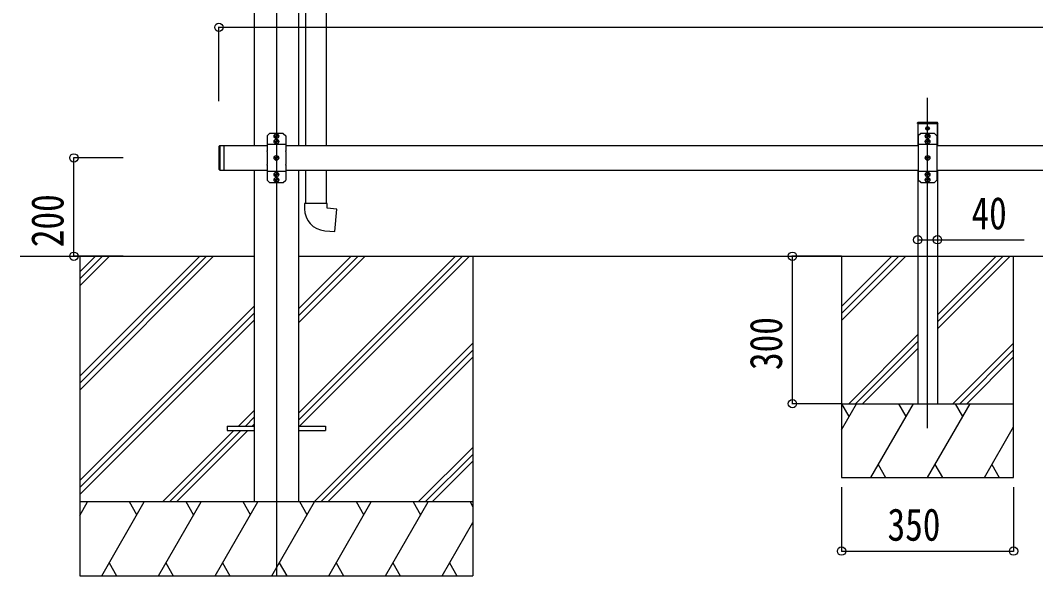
# Model space of a CAD drawing. Units: millimetres, scale not verified. Extents: x -8410 to 8410, y -5940 to 5940.
# Drawn here: x -2235 to -169, y -4219 to -3089 of the extents above; entities that cross this region are included whole.
import ezdxf
from ezdxf.enums import TextEntityAlignment as Align

# ---------------------------------------------------------------- set-up
doc = ezdxf.new("R2010")
doc.units = ezdxf.units.MM
doc.header["$LTSCALE"] = 30
for name, color, linetype in [('0-3_YKK_12', 2, 'Continuous'), ('0-4_YKK_13', 4, 'Continuous'), ('0-5_YKK_A1', 4, 'Continuous'), ('0-6_YKK_D', 6, 'Continuous')]:
    doc.layers.add(name, color=color, linetype=linetype)
doc.styles.add('ＭＳ ゴシック', font='')
doc.styles.get('ＭＳ ゴシック').set_extended_font_data('MS Gothic')

msp = doc.modelspace()

# ---------------------------------------------------------------- linework, layer by layer
at = {"layer": '0-3_YKK_12'}
for p, q in [((-1713.92, -1044.2), (-1713.92, -4218.61)), ((-388.91, -3918.61), (-388.91, -3246.11)), ((-388.91, -3312.76), (-388.91, -3304.46)), ((-1708.18, -3324.11), (-1719.65, -3324.11)), ((-1713.92, -3329.84), (-1713.92, -3318.37)), ((-383.18, -3324.11), (-394.65, -3324.11)), ((-393.06, -3308.61), (-384.76, -3308.61)), ((-388.91, -3329.84), (-388.91, -3318.37)), ((-1708.18, -3335.11), (-1719.65, -3335.11)), ((-1713.92, -3340.84), (-1713.92, -3329.37)), ((-383.18, -3335.11), (-394.65, -3335.11)), ((-388.91, -3340.84), (-388.91, -3329.37)), ((-1713.92, -3374.34), (-1713.92, -3362.87)), ((-388.91, -3374.34), (-388.91, -3362.87)), ((-1708.18, -3368.61), (-1719.65, -3368.61)), ((-383.18, -3368.61), (-394.65, -3368.61)), ((-1708.18, -3402.11), (-1719.65, -3402.11)), ((-1713.92, -3407.84), (-1713.92, -3396.37)), ((-1713.92, -3418.84), (-1713.92, -3407.37)), ((-383.18, -3402.11), (-394.65, -3402.11)), ((-388.91, -3407.84), (-388.91, -3396.37)), ((-388.91, -3418.84), (-388.91, -3407.37)), ((-1708.18, -3413.11), (-1719.65, -3413.11)), ((-383.18, -3413.11), (-394.65, -3413.11))]:
    msp.add_line(p, q, dxfattribs=at)
at = {"layer": '0-4_YKK_13'}
for p, q in [((-1654.72, -2510.34), (-1654.72, -3343.61)), ((-1612.72, -2507.78), (-1612.72, -3343.61)), ((-409.41, -3298.61), (-409.32, -3297.05)), ((-408.41, -3298.61), (-409.41, -3298.61)), ((-408.41, -3298.61), (-369.41, -3298.61)), ((-408.32, -3296.11), (-369.51, -3296.11)), ((-1727.92, -3318.61), (-1732.92, -3323.61)), ((-1732.92, -3323.61), (-1732.92, -3353.89)), ((-1714.63, -3318.61), (-1727.92, -3318.61)), ((-1716.29, -3323.51), (-1715.25, -3323.5)), ((-1716.29, -3324.7), (-1715.25, -3324.72)), ((-1715.25, -3323.5), (-1714.64, -3323.38)), ((-1715.25, -3324.72), (-1714.64, -3324.84)), ((-1714.53, -3322.77), (-1714.64, -3323.38)), ((-1714.53, -3325.44), (-1714.64, -3324.84)), ((-1714.51, -3321.73), (-1714.53, -3322.77)), ((-1714.51, -3326.48), (-1714.53, -3325.44)), ((-1713.32, -3321.73), (-1713.3, -3322.77)), ((-1713.32, -3326.48), (-1713.3, -3325.44)), ((-1713.3, -3322.77), (-1713.19, -3323.38)), ((-1713.3, -3325.44), (-1713.19, -3324.84)), ((-1699.92, -3318.61), (-1713.2, -3318.61)), ((-1712.58, -3323.5), (-1713.19, -3323.38)), ((-1712.58, -3324.72), (-1713.19, -3324.84)), ((-1711.54, -3323.51), (-1712.58, -3323.5)), ((-1711.54, -3324.7), (-1712.58, -3324.72)), ((-1699.92, -3318.61), (-1694.92, -3323.61)), ((-1694.92, -3323.61), (-1694.92, -3353.89)), ((-402.91, -3318.61), (-407.91, -3323.61)), ((-407.91, -3323.61), (-407.91, -3353.89)), ((-389.63, -3318.61), (-402.91, -3318.61)), ((-391.29, -3324.7), (-390.25, -3324.72)), ((-391.28, -3323.51), (-390.25, -3323.5)), ((-390.96, -3308.26), (-390.96, -3308.96)), ((-390.96, -3308.26), (-389.76, -3308.26)), ((-390.96, -3308.96), (-389.76, -3308.96)), ((-390.25, -3323.5), (-389.64, -3323.38)), ((-390.25, -3324.72), (-389.64, -3324.84)), ((-389.52, -3322.77), (-389.64, -3323.38)), ((-389.52, -3325.44), (-389.64, -3324.84)), ((-389.5, -3321.73), (-389.52, -3322.77)), ((-389.5, -3326.48), (-389.52, -3325.44)), ((-389.26, -3306.56), (-388.56, -3306.56)), ((-389.26, -3306.56), (-389.26, -3307.76)), ((-389.26, -3309.46), (-389.26, -3310.66)), ((-389.26, -3310.66), (-388.56, -3310.66)), ((-388.56, -3306.56), (-388.56, -3307.76)), ((-388.56, -3309.46), (-388.56, -3310.66)), ((-388.32, -3321.73), (-388.3, -3322.77)), ((-388.32, -3326.48), (-388.3, -3325.44)), ((-388.3, -3322.77), (-388.18, -3323.38)), ((-388.3, -3325.44), (-388.18, -3324.84)), ((-374.91, -3318.61), (-388.2, -3318.61)), ((-387.57, -3323.5), (-388.18, -3323.38)), ((-387.57, -3324.72), (-388.18, -3324.84)), ((-388.06, -3308.26), (-386.86, -3308.26)), ((-388.06, -3308.96), (-386.86, -3308.96)), ((-386.53, -3323.51), (-387.57, -3323.5)), ((-386.53, -3324.7), (-387.57, -3324.72)), ((-386.86, -3308.26), (-386.86, -3308.96)), ((-374.91, -3318.61), (-369.91, -3323.61)), ((-369.91, -3323.61), (-369.91, -3353.89)), ((-1830.92, -3345.61), (-1830.92, -3391.61)), ((-1828.92, -3343.61), (-1828.92, -3393.61)), ((-1820.92, -3343.61), (-1820.92, -3393.61)), ((-1694.92, -3341.01), (-1732.92, -3341.01)), ((-1716.29, -3334.51), (-1715.25, -3334.5)), ((-1716.29, -3335.7), (-1715.25, -3335.72)), ((-1715.25, -3334.5), (-1714.64, -3334.38)), ((-1715.25, -3335.72), (-1714.64, -3335.84)), ((-1714.53, -3333.77), (-1714.64, -3334.38)), ((-1714.53, -3336.44), (-1714.64, -3335.84)), ((-1714.51, -3332.73), (-1714.53, -3333.77)), ((-1714.51, -3337.48), (-1714.53, -3336.44)), ((-1713.32, -3332.73), (-1713.3, -3333.77)), ((-1713.32, -3337.48), (-1713.3, -3336.44)), ((-1713.3, -3333.77), (-1713.19, -3334.38)), ((-1713.3, -3336.44), (-1713.19, -3335.84)), ((-1712.58, -3334.5), (-1713.19, -3334.38)), ((-1712.58, -3335.72), (-1713.19, -3335.84)), ((-1711.54, -3334.51), (-1712.58, -3334.5)), ((-1711.54, -3335.7), (-1712.58, -3335.72)), ((-369.91, -3341.01), (-407.91, -3341.01)), ((-391.29, -3335.7), (-390.25, -3335.72)), ((-391.28, -3334.51), (-390.25, -3334.5)), ((-390.25, -3334.5), (-389.64, -3334.38)), ((-390.25, -3335.72), (-389.64, -3335.84)), ((-389.52, -3333.77), (-389.64, -3334.38)), ((-389.52, -3336.44), (-389.64, -3335.84)), ((-389.5, -3332.73), (-389.52, -3333.77)), ((-389.5, -3337.48), (-389.52, -3336.44)), ((-388.32, -3332.73), (-388.3, -3333.77)), ((-388.32, -3337.48), (-388.3, -3336.44)), ((-388.3, -3333.77), (-388.18, -3334.38)), ((-388.3, -3336.44), (-388.18, -3335.84)), ((-387.57, -3334.5), (-388.18, -3334.38)), ((-387.57, -3335.72), (-388.18, -3335.84)), ((-386.53, -3334.51), (-387.57, -3334.5)), ((-386.53, -3335.7), (-387.57, -3335.72)), ((-1732.92, -3355.32), (-1732.92, -3381.89)), ((-1714.53, -3367.27), (-1714.64, -3367.88)), ((-1714.51, -3366.23), (-1714.53, -3367.27)), ((-1713.32, -3366.23), (-1713.3, -3367.27)), ((-1713.3, -3367.27), (-1713.19, -3367.88)), ((-1694.92, -3355.32), (-1694.92, -3381.89)), ((-407.91, -3355.32), (-407.91, -3381.89)), ((-389.52, -3367.27), (-389.64, -3367.88)), ((-389.5, -3366.23), (-389.52, -3367.27)), ((-388.32, -3366.23), (-388.3, -3367.27)), ((-388.3, -3367.27), (-388.18, -3367.88)), ((-369.91, -3355.32), (-369.91, -3381.89)), ((-1732.92, -3383.32), (-1732.92, -3413.61)), ((-1716.29, -3368.01), (-1715.25, -3368)), ((-1716.29, -3369.2), (-1715.25, -3369.22)), ((-1715.25, -3368), (-1714.64, -3367.88)), ((-1715.25, -3369.22), (-1714.64, -3369.34)), ((-1714.53, -3369.94), (-1714.64, -3369.34)), ((-1714.51, -3370.98), (-1714.53, -3369.94)), ((-1713.32, -3370.98), (-1713.3, -3369.94)), ((-1713.3, -3369.94), (-1713.19, -3369.34)), ((-1712.58, -3368), (-1713.19, -3367.88)), ((-1712.58, -3369.22), (-1713.19, -3369.34)), ((-1711.54, -3368.01), (-1712.58, -3368)), ((-1711.54, -3369.2), (-1712.58, -3369.22)), ((-1694.92, -3383.32), (-1694.92, -3413.61)), ((-407.91, -3383.32), (-407.91, -3413.61)), ((-391.29, -3369.2), (-390.25, -3369.22)), ((-391.28, -3368.01), (-390.25, -3368)), ((-390.25, -3368), (-389.64, -3367.88)), ((-390.25, -3369.22), (-389.64, -3369.34)), ((-389.52, -3369.94), (-389.64, -3369.34)), ((-389.5, -3370.98), (-389.52, -3369.94)), ((-388.32, -3370.98), (-388.3, -3369.94)), ((-388.3, -3369.94), (-388.18, -3369.34)), ((-387.57, -3368), (-388.18, -3367.88)), ((-387.57, -3369.22), (-388.18, -3369.34)), ((-386.53, -3368.01), (-387.57, -3368)), ((-386.53, -3369.2), (-387.57, -3369.22)), ((-369.91, -3383.32), (-369.91, -3413.61)), ((-1830.92, -3391.61), (-1828.92, -3393.61)), ((-1828.92, -3393.61), (-1820.92, -3393.61)), ((-1694.92, -3396.21), (-1732.92, -3396.21)), ((-1716.29, -3401.51), (-1715.25, -3401.5)), ((-1716.29, -3402.7), (-1715.25, -3402.72)), ((-1715.25, -3401.5), (-1714.64, -3401.38)), ((-1715.25, -3402.72), (-1714.64, -3402.84)), ((-1714.53, -3400.77), (-1714.64, -3401.38)), ((-1714.53, -3403.44), (-1714.64, -3402.84)), ((-1714.51, -3399.73), (-1714.53, -3400.77)), ((-1714.51, -3404.48), (-1714.53, -3403.44)), ((-1713.32, -3399.73), (-1713.3, -3400.77)), ((-1713.32, -3404.48), (-1713.3, -3403.44)), ((-1713.3, -3400.77), (-1713.19, -3401.38)), ((-1713.3, -3403.44), (-1713.19, -3402.84)), ((-1712.58, -3401.5), (-1713.19, -3401.38)), ((-1712.58, -3402.72), (-1713.19, -3402.84)), ((-1711.54, -3401.51), (-1712.58, -3401.5)), ((-1711.54, -3402.7), (-1712.58, -3402.72)), ((-1654.72, -3393.61), (-1654.72, -3461.04)), ((-1612.72, -3393.61), (-1612.72, -3461.04)), ((-369.91, -3396.21), (-407.91, -3396.21)), ((-391.29, -3402.7), (-390.25, -3402.72)), ((-391.28, -3401.51), (-390.25, -3401.5)), ((-390.25, -3401.5), (-389.64, -3401.38)), ((-390.25, -3402.72), (-389.64, -3402.84)), ((-389.52, -3400.77), (-389.64, -3401.38)), ((-389.52, -3403.44), (-389.64, -3402.84)), ((-389.5, -3399.73), (-389.52, -3400.77)), ((-389.5, -3404.48), (-389.52, -3403.44)), ((-388.32, -3399.73), (-388.3, -3400.77)), ((-388.32, -3404.48), (-388.3, -3403.44)), ((-388.3, -3400.77), (-388.18, -3401.38)), ((-388.3, -3403.44), (-388.18, -3402.84)), ((-387.57, -3401.5), (-388.18, -3401.38)), ((-387.57, -3402.72), (-388.18, -3402.84)), ((-386.53, -3401.51), (-387.57, -3401.5)), ((-386.53, -3402.7), (-387.57, -3402.72)), ((-1727.92, -3418.61), (-1732.92, -3413.61)), ((-1727.92, -3418.61), (-1714.63, -3418.61)), ((-1716.29, -3412.51), (-1715.25, -3412.5)), ((-1716.29, -3413.7), (-1715.25, -3413.72)), ((-1715.25, -3412.5), (-1714.64, -3412.38)), ((-1715.25, -3413.72), (-1714.64, -3413.84)), ((-1714.53, -3411.77), (-1714.64, -3412.38)), ((-1714.53, -3414.44), (-1714.64, -3413.84)), ((-1714.51, -3410.73), (-1714.53, -3411.77)), ((-1714.51, -3415.48), (-1714.53, -3414.44)), ((-1713.32, -3410.73), (-1713.3, -3411.77)), ((-1713.32, -3415.48), (-1713.3, -3414.44)), ((-1713.3, -3411.77), (-1713.19, -3412.38)), ((-1713.3, -3414.44), (-1713.19, -3413.84)), ((-1713.2, -3418.61), (-1699.92, -3418.61)), ((-1712.58, -3412.5), (-1713.19, -3412.38)), ((-1712.58, -3413.72), (-1713.19, -3413.84)), ((-1711.54, -3412.51), (-1712.58, -3412.5)), ((-1711.54, -3413.7), (-1712.58, -3413.72)), ((-1699.92, -3418.61), (-1694.92, -3413.61)), ((-402.91, -3418.61), (-407.91, -3413.61)), ((-402.91, -3418.61), (-389.63, -3418.61)), ((-391.29, -3413.7), (-390.25, -3413.72)), ((-391.28, -3412.51), (-390.25, -3412.5)), ((-390.25, -3412.5), (-389.64, -3412.38)), ((-390.25, -3413.72), (-389.64, -3413.84)), ((-389.52, -3411.77), (-389.64, -3412.38)), ((-389.52, -3414.44), (-389.64, -3413.84)), ((-389.5, -3410.73), (-389.52, -3411.77)), ((-389.5, -3415.48), (-389.52, -3414.44)), ((-388.32, -3410.73), (-388.3, -3411.77)), ((-388.32, -3415.48), (-388.3, -3414.44)), ((-388.3, -3411.77), (-388.18, -3412.38)), ((-388.3, -3414.44), (-388.18, -3413.84)), ((-388.2, -3418.61), (-374.91, -3418.61)), ((-387.57, -3412.5), (-388.18, -3412.38)), ((-387.57, -3413.72), (-388.18, -3413.84)), ((-386.53, -3412.51), (-387.57, -3412.5)), ((-386.53, -3413.7), (-387.57, -3413.72)), ((-374.91, -3418.61), (-369.91, -3413.61)), ((-1610.72, -3461.04), (-1656.72, -3461.04)), ((-1656.72, -3461.04), (-1656.72, -3471.95)), ((-1610.72, -3471.04), (-1610.72, -3461.04)), ((-1813.92, -3914.11), (-1813.92, -3923.11)), ((-1813.92, -3914.11), (-1759.12, -3914.11)), ((-1813.92, -3923.11), (-1759.12, -3923.11)), ((-1668.72, -3914.11), (-1613.92, -3914.11)), ((-1668.72, -3923.11), (-1613.92, -3923.11)), ((-1613.92, -3914.11), (-1613.92, -3923.11))]:
    msp.add_line(p, q, dxfattribs=at)
for points in [[(-368.51, -3297.05), (-368.41, -3298.61), (-369.41, -3298.61)], [(-1830.92, -3345.61), (-1828.92, -3343.61), (-1820.92, -3343.61)], [(-1615.64, -3516.78), (-1594.8, -3518.61), (-1590.79, -3472.78), (-1610.72, -3471.04)]]:
    msp.add_lwpolyline(points, dxfattribs=at)
for centre, radius in [((-388.91, -3308.61), 3.75), ((-1713.92, -3324.11), 4.74), ((-388.91, -3324.11), 4.74), ((-1713.92, -3335.11), 4.74), ((-388.91, -3335.11), 4.74), ((-1713.92, -3368.61), 4.74), ((-388.91, -3368.61), 4.74), ((-1713.92, -3402.11), 4.74), ((-1713.92, -3413.11), 4.74), ((-388.91, -3402.11), 4.74), ((-388.91, -3413.11), 4.74)]:
    msp.add_circle(centre, radius, dxfattribs=at)
for centre, radius, start, end in [((-408.32, -3297.11), 1, 90, 176.5), ((-369.51, -3297.11), 1, 3.5, 90), ((-1713.92, -3324.11), 2.45, 165.9892, 194.0108), ((-1713.92, -3317.91), 1, 224.427, 315.573), ((-1713.92, -3324.11), 2.45, 75.9892, 104.0108), ((-1713.92, -3324.11), 2.45, 345.9892, 14.0108), ((-388.91, -3324.11), 2.45, 165.9892, 194.0108), ((-389.76, -3307.76), 0.5, 270, 0), ((-389.76, -3309.46), 0.5, 0, 90), ((-388.91, -3317.91), 1, 224.427, 315.573), ((-388.91, -3324.11), 2.45, 75.9892, 104.0108), ((-388.06, -3307.76), 0.5, 180, 270), ((-388.06, -3309.46), 0.5, 90, 180), ((-388.91, -3324.11), 2.45, 345.9892, 14.0108), ((-1713.92, -3335.11), 2.45, 165.9892, 194.0108), ((-1713.92, -3324.11), 2.45, 255.9892, 284.0108), ((-1713.92, -3335.11), 2.45, 75.9892, 104.0108), ((-1713.92, -3335.11), 2.45, 255.9892, 284.0108), ((-1713.92, -3335.11), 2.45, 345.9892, 14.0108), ((-388.91, -3335.11), 2.45, 165.9892, 194.0108), ((-388.91, -3324.11), 2.45, 255.9892, 284.0108), ((-388.91, -3335.11), 2.45, 75.9892, 104.0108), ((-388.91, -3335.11), 2.45, 255.9892, 284.0108), ((-388.91, -3335.11), 2.45, 345.9892, 14.0108), ((-1733.62, -3354.61), 1, 314.427, 45.573), ((-1713.92, -3368.61), 2.45, 75.9892, 104.0108), ((-1694.22, -3354.61), 1, 134.427, 225.573), ((-408.61, -3354.61), 1, 314.427, 45.573), ((-388.91, -3368.61), 2.45, 75.9892, 104.0108), ((-369.21, -3354.61), 1, 134.427, 225.573), ((-1733.62, -3382.61), 1, 314.427, 45.573), ((-1713.92, -3368.61), 2.45, 165.9892, 194.0108), ((-1713.92, -3368.61), 2.45, 255.9892, 284.0108), ((-1713.92, -3368.61), 2.45, 345.9892, 14.0108), ((-1694.22, -3382.61), 1, 134.427, 225.573), ((-408.61, -3382.61), 1, 314.427, 45.573), ((-388.91, -3368.61), 2.45, 165.9892, 194.0108), ((-388.91, -3368.61), 2.45, 255.9892, 284.0108), ((-388.91, -3368.61), 2.45, 345.9892, 14.0108), ((-369.21, -3382.61), 1, 134.427, 225.573), ((-1713.92, -3402.11), 2.45, 165.9892, 194.0108), ((-1713.92, -3402.11), 2.45, 75.9892, 104.0108), ((-1713.92, -3402.11), 2.45, 255.9892, 284.0108), ((-1713.92, -3402.11), 2.45, 345.9892, 14.0108), ((-388.91, -3402.11), 2.45, 165.9892, 194.0108), ((-388.91, -3402.11), 2.45, 75.9892, 104.0108), ((-388.91, -3402.11), 2.45, 255.9892, 284.0108), ((-388.91, -3402.11), 2.45, 345.9892, 14.0108), ((-1713.92, -3413.11), 2.45, 165.9892, 194.0108), ((-1713.92, -3417.91), 1, 224.427, 315.573), ((-1713.92, -3413.11), 2.45, 75.9892, 104.0108), ((-1713.92, -3413.11), 2.45, 255.9892, 284.0108), ((-1713.92, -3413.11), 2.45, 345.9892, 14.0108), ((-388.91, -3413.11), 2.45, 165.9892, 194.0108), ((-388.91, -3417.91), 1, 224.427, 315.573), ((-388.91, -3413.11), 2.45, 75.9892, 104.0108), ((-388.91, -3413.11), 2.45, 255.9892, 284.0108), ((-388.91, -3413.11), 2.45, 345.9892, 14.0108), ((-1611.72, -3471.95), 45, 180, 265)]:
    msp.add_arc(centre, radius, start, end, dxfattribs=at)
at = {"layer": '0-5_YKK_A1'}
for p, q in [((-1759.12, -1439.61), (-1759.12, -3343.61)), ((-1668.72, -1439.61), (-1668.72, -3343.61)), ((-408.91, -3298.61), (-368.91, -3298.61)), ((-408.91, -3298.61), (-408.91, -3343.61)), ((-368.91, -3323.94), (-368.91, -3298.61)), ((-368.91, -3298.61), (-368.91, -3343.61)), ((-1820.92, -3343.61), (-1820.92, -3393.61)), ((-1820.92, -3343.61), (-1732.92, -3343.61)), ((-1694.92, -3343.61), (-407.91, -3343.61)), ((-369.91, -3343.61), (917.08, -3343.61)), ((-1820.92, -3393.61), (-1732.92, -3393.61)), ((-1759.12, -3393.61), (-1759.12, -4068.6)), ((-1694.92, -3393.61), (-407.91, -3393.61)), ((-1668.72, -3393.61), (-1668.72, -4068.6)), ((-408.91, -3393.61), (-408.91, -3868.61)), ((-369.91, -3393.61), (917.08, -3393.61)), ((-368.91, -3393.61), (-368.91, -3868.61)), ((-2234.95, -3568.61), (-1759.12, -3568.61)), ((-2114.12, -3568.61), (-2114.12, -4218.6)), ((-2114.12, -3812.78), (-1869.94, -3568.61)), ((-2114.12, -3826.92), (-1855.79, -3568.61)), ((-2114.12, -3841.07), (-1841.65, -3568.61)), ((-2114.12, -3628.94), (-2053.78, -3568.61)), ((-2114.12, -3614.79), (-2067.93, -3568.61)), ((-2114.12, -3600.65), (-2082.07, -3568.61)), ((-1668.92, -3888.08), (-1349.44, -3568.61)), ((-1668.92, -3902.22), (-1335.29, -3568.61)), ((-1668.92, -3704.24), (-1533.28, -3568.61)), ((-1668.92, -3690.09), (-1547.43, -3568.61)), ((-1668.92, -3675.95), (-1561.57, -3568.61)), ((-1668.72, -3568.61), (890.88, -3568.61)), ((-1666.65, -3914.11), (-1321.15, -3568.61)), ((-1314.12, -3568.61), (-1314.12, -4218.6)), ((-563.91, -3568.61), (-563.91, -4018.61)), ((-563.91, -3670.95), (-461.56, -3568.61)), ((-563.91, -3685.1), (-447.42, -3568.61)), ((-563.91, -3699.24), (-433.28, -3568.61)), ((-368.91, -3716.37), (-221.15, -3568.61)), ((-368.91, -3702.23), (-235.29, -3568.61)), ((-368.91, -3688.09), (-249.43, -3568.61)), ((-213.91, -4018.61), (-213.91, -3568.61)), ((-2114.12, -4024.91), (-1759.32, -3670.12)), ((-2114.12, -4039.06), (-1759.32, -3684.26)), ((-2114.12, -4053.2), (-1759.32, -3698.4)), ((-549.43, -3868.61), (-408.91, -3728.09)), ((-1637.31, -4068.6), (-1314.12, -3745.42)), ((-1623.16, -4068.6), (-1314.12, -3759.56)), ((-535.29, -3868.61), (-408.91, -3742.23)), ((-521.15, -3868.61), (-408.91, -3756.37)), ((-337.3, -3868.61), (-213.91, -3745.22)), ((-323.16, -3868.61), (-213.91, -3759.36)), ((-1609.02, -4068.6), (-1314.12, -3773.7)), ((-309.02, -3868.61), (-213.91, -3773.5)), ((-1791.17, -3914.11), (-1759.32, -3882.25)), ((-563.91, -3921.72), (-533.25, -3868.61)), ((-563.91, -3868.61), (-213.91, -3868.61)), ((-548.25, -3894.59), (-563.25, -3868.61)), ((-504.38, -4018.61), (-417.78, -3868.61)), ((-432.78, -3894.59), (-447.78, -3868.61)), ((-408.91, -3868.61), (-368.91, -3868.61)), ((-388.91, -4018.61), (-302.31, -3868.61)), ((-317.31, -3894.59), (-332.31, -3868.61)), ((-1777.03, -3914.11), (-1759.32, -3896.39)), ((-1945.67, -4068.6), (-1800.17, -3923.11)), ((-1931.53, -4068.6), (-1786.03, -3923.11)), ((-1917.39, -4068.6), (-1771.89, -3923.11)), ((-1762.89, -3914.11), (-1759.32, -3910.53)), ((-273.44, -4018.61), (-213.91, -3915.5)), ((-1425.17, -4068.6), (-1314.12, -3957.55)), ((-1411.03, -4068.6), (-1314.12, -3971.69)), ((-1396.89, -4068.6), (-1314.12, -3985.83)), ((-489.38, -3992.63), (-474.38, -4018.61)), ((-373.91, -3992.63), (-358.91, -4018.61)), ((-258.44, -3992.63), (-243.44, -4018.61)), ((-563.91, -4018.61), (-213.91, -4018.61)), ((-1314.12, -4068.6), (-2114.12, -4068.6)), ((-2114.12, -4096.11), (-2098.24, -4068.6)), ((-2069.37, -4218.6), (-1982.77, -4068.6)), ((-1997.77, -4094.59), (-2012.77, -4068.6)), ((-1953.9, -4218.6), (-1867.3, -4068.6)), ((-1882.3, -4094.59), (-1897.3, -4068.6)), ((-1838.43, -4218.6), (-1751.83, -4068.6)), ((-1766.83, -4094.59), (-1781.83, -4068.6)), ((-1722.96, -4218.6), (-1636.36, -4068.6)), ((-1651.36, -4094.59), (-1666.36, -4068.6)), ((-1607.49, -4218.6), (-1520.89, -4068.6)), ((-1535.89, -4094.59), (-1550.89, -4068.6)), ((-1492.02, -4218.6), (-1405.42, -4068.6)), ((-1435.42, -4068.6), (-1420.42, -4094.59)), ((-1319.95, -4068.6), (-1314.12, -4078.7)), ((-1376.55, -4218.6), (-1314.12, -4110.47)), ((-2054.37, -4192.63), (-2039.37, -4218.6)), ((-1938.9, -4192.63), (-1923.9, -4218.6)), ((-1823.43, -4192.62), (-1808.43, -4218.6)), ((-1707.96, -4192.62), (-1692.96, -4218.6)), ((-1592.49, -4192.62), (-1577.49, -4218.6)), ((-1477.02, -4192.63), (-1462.02, -4218.6)), ((-1361.55, -4192.63), (-1346.55, -4218.6)), ((-2114.12, -4218.6), (-1314.12, -4218.6))]:
    msp.add_line(p, q, dxfattribs=at)
at = {"layer": '0-6_YKK_D'}
for p, q in [((-1830.92, -3252.85), (-1830.92, -3101.85)), ((-1830.92, -3102.85), (1053.08, -3102.85)), ((-2025.92, -3368.61), (-2126.92, -3368.61)), ((-2125.92, -3568.6), (-2125.92, -3368.61)), ((-2025.92, -3568.6), (-2126.92, -3568.6)), ((-563.91, -3568.6), (-664.91, -3568.6)), ((-663.91, -3868.61), (-663.91, -3568.6)), ((-563.91, -3868.61), (-664.91, -3868.61)), ((-563.91, -4038.61), (-563.91, -4169.61)), ((-213.91, -4038.61), (-213.91, -4169.61)), ((-563.91, -4168.61), (-213.91, -4168.61))]:
    msp.add_line(p, q, dxfattribs=at)
msp.add_lwpolyline([(-408.91, -3535.04), (-368.91, -3535.04), (-192.71, -3535.04)], dxfattribs=at)
for centre in [(-1830.92, -3102.85), (-2125.92, -3368.61), (-408.91, -3535.04), (-368.91, -3535.04), (-2125.92, -3568.6), (-663.91, -3568.6), (-663.91, -3868.61), (-563.91, -4168.61), (-213.91, -4168.61)]:
    msp.add_circle(centre, 8.5, dxfattribs=at)

# ---------------------------------------------------------------- texts
at = {"layer": '0-6_YKK_D', "style": 'ＭＳ ゴシック', "width": 0.8}
for s, p in [('200', (-2127.22, -3550.2)), ('300', (-665.21, -3800.2))]:
    msp.add_text(s, height=65.98, rotation=90, dxfattribs=at).set_placement(p, align=Align.BOTTOM_LEFT)
for s, p in [('40', (-299.61, -3533.74)), ('350', (-470.51, -4167.27))]:
    msp.add_text(s, height=65.98, dxfattribs=at).set_placement(p, align=Align.BOTTOM_LEFT)

doc.saveas('drawing.dxf')
